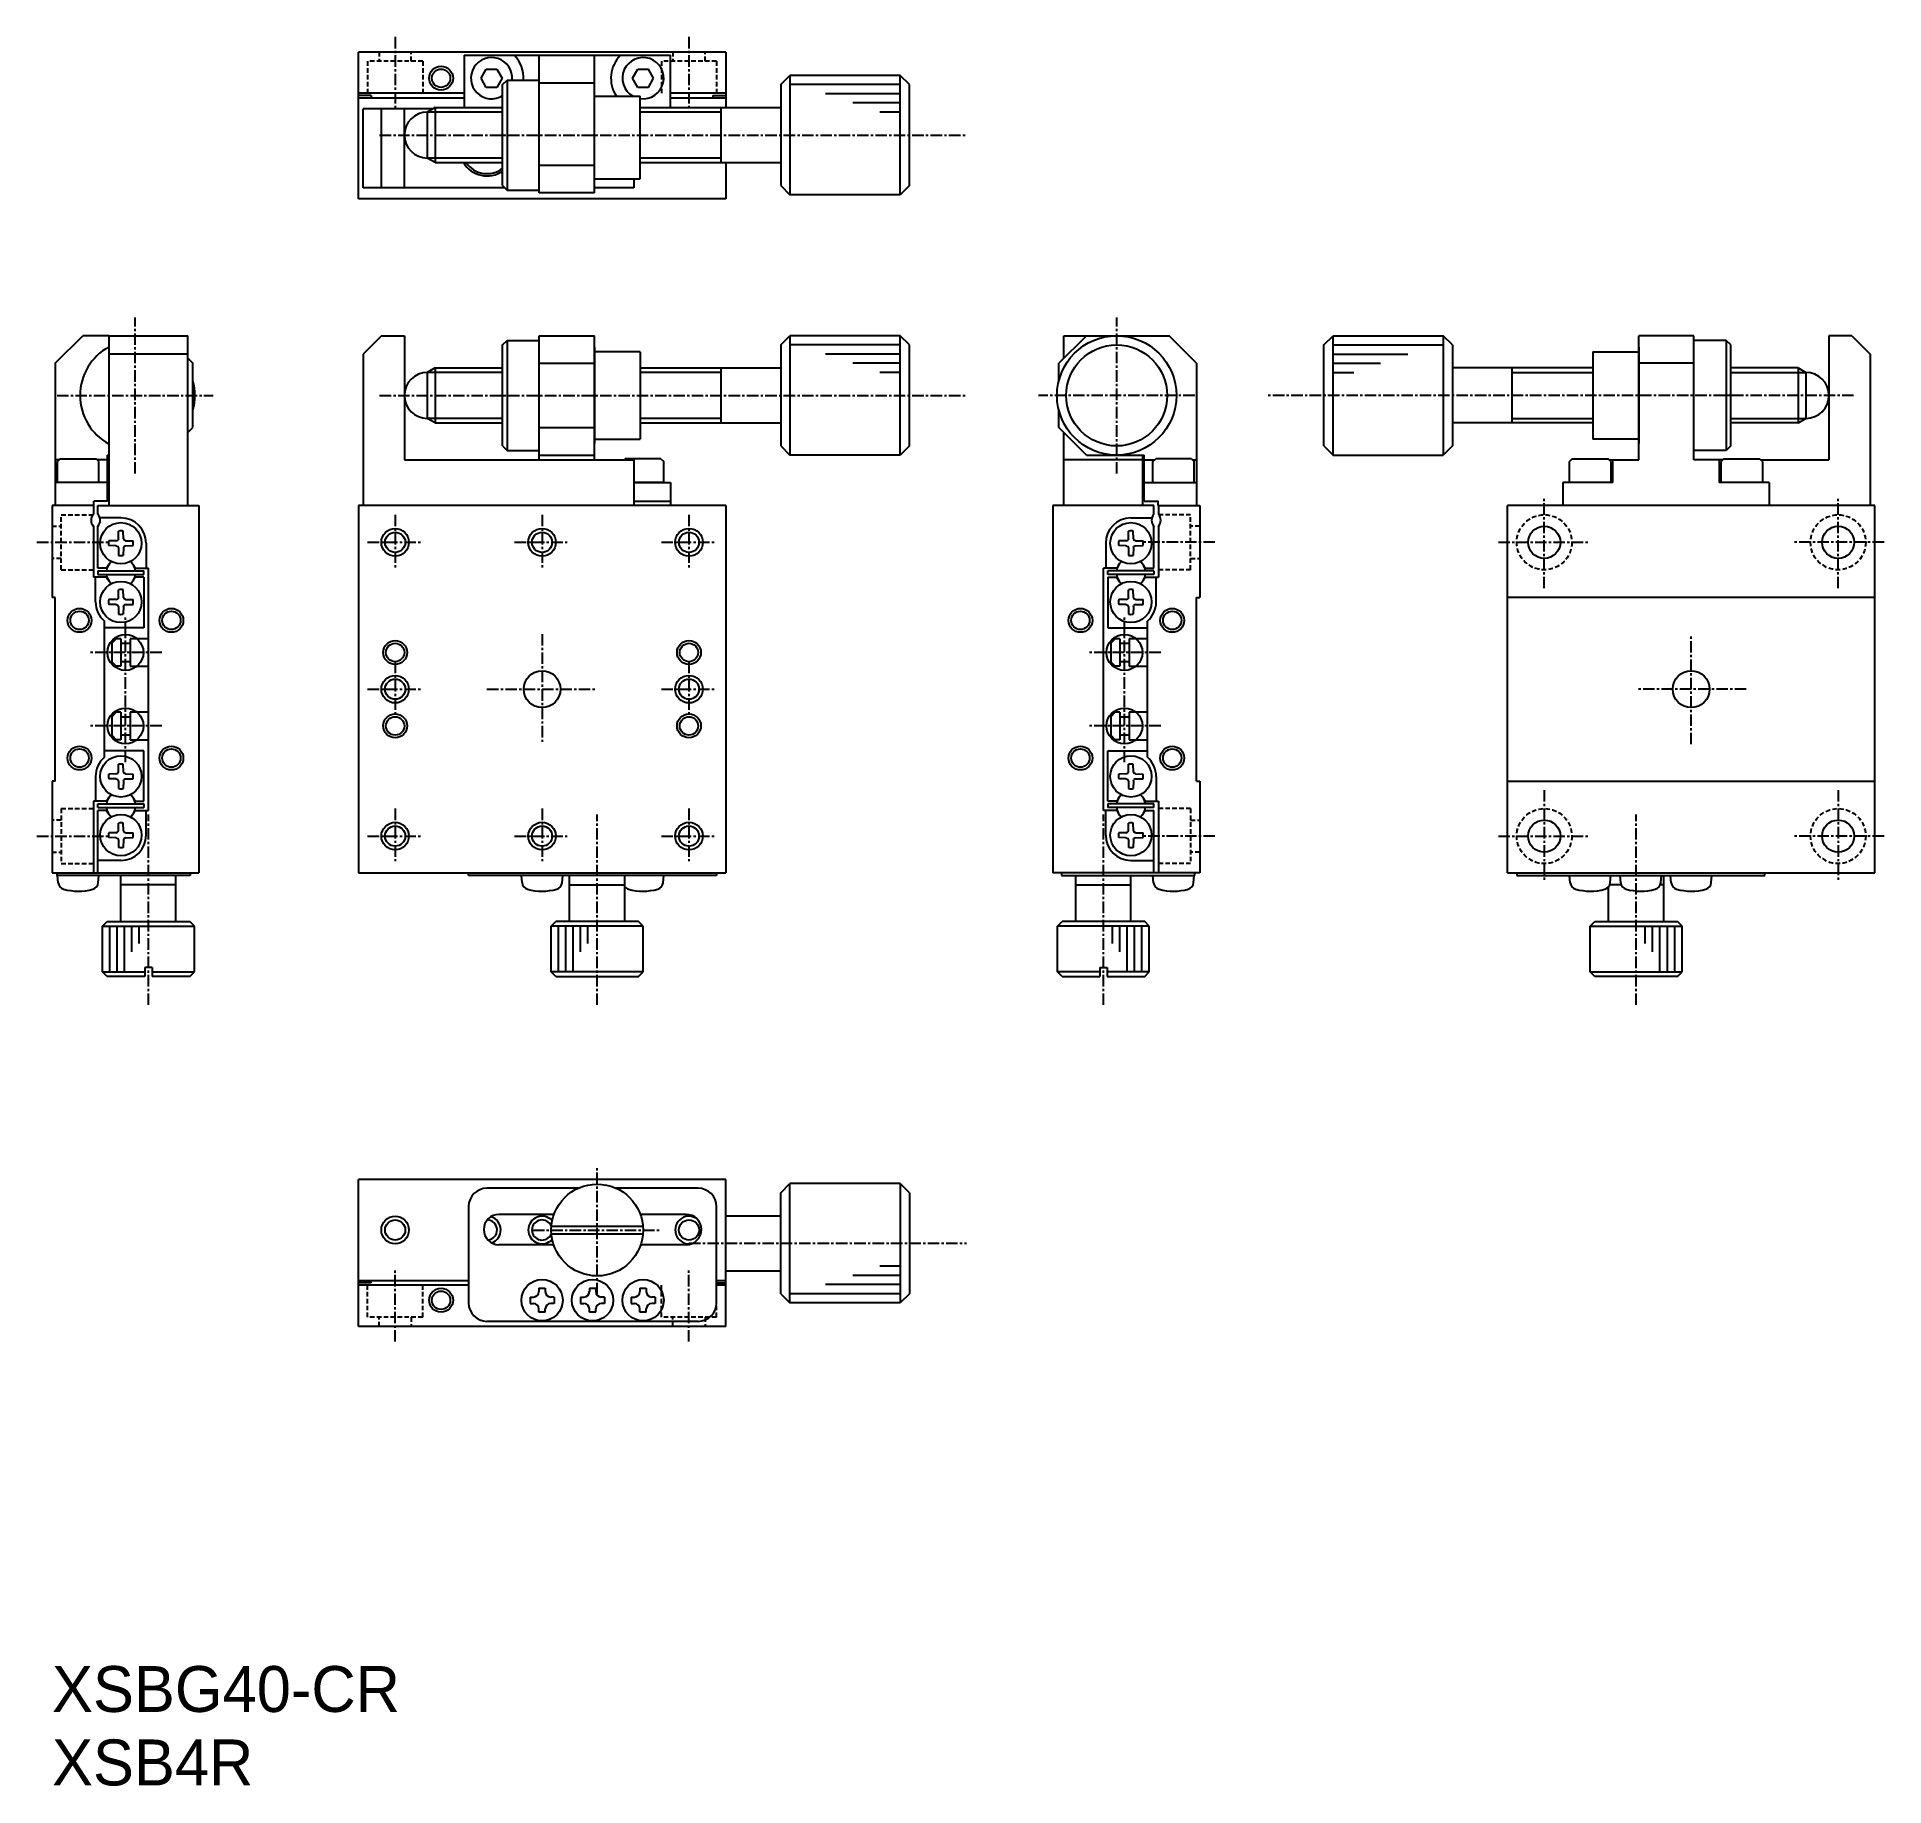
# Model space of a CAD drawing. Extents: x 50 to 251, y 16 to 207.
import ezdxf

# ---------------------------------------------------------------- set-up
doc = ezdxf.new("R2010")
doc.units = 0
doc.linetypes.add('CENTER', pattern=[2, 1.25, -0.25, 0.25, -0.25])
doc.linetypes.add('DASHED', pattern=[0.75, 0.5, -0.25])
doc.layers.get('0').update_dxf_attribs({"linetype": 'CONTINUOUS'})
doc.layers.add('CENTER', color=1, linetype='CENTER')

msp = doc.modelspace()

# ---------------------------------------------------------------- linework, layer by layer
at = {"color": 7, "linetype": 'CONTINUOUS'}
for p, q in [((124.99, 205.04), (84.99, 205.04)), ((84.99, 189.04), (84.99, 205.04)), ((96.49, 204.69), (96.49, 198.99)), ((96.49, 204.69), (118.99, 204.69)), ((98.34, 202.19), (98.91, 203.19)), ((98.91, 203.19), (100.07, 203.19)), ((100.07, 203.19), (100.64, 202.19)), ((104.69, 189.69), (104.69, 204.69)), ((110.69, 189.69), (110.69, 204.69)), ((114.84, 202.19), (115.41, 203.19)), ((115.41, 203.19), (116.57, 203.19)), ((117.14, 202.19), (116.57, 203.19)), ((118.99, 198.99), (118.99, 204.69)), ((124.99, 205.04), (124.99, 198.99)), ((98.91, 201.19), (98.34, 202.19)), ((100.07, 201.19), (98.91, 201.19)), ((100.64, 202.19), (100.07, 201.19)), ((100.69, 201.49), (101.19, 201.99)), ((100.69, 190.49), (100.69, 201.49)), ((101.19, 201.99), (104.69, 201.99)), ((104.69, 201.69), (110.69, 201.69)), ((115.41, 201.19), (114.84, 202.19)), ((116.57, 201.19), (115.41, 201.19)), ((116.57, 201.19), (117.14, 202.19)), ((130.99, 201.49), (131.99, 202.49)), ((130.99, 201.49), (130.99, 190.49)), ((143.99, 202.49), (131.99, 202.49)), ((144.99, 201.49), (143.99, 202.49)), ((144.99, 190.49), (144.99, 201.49)), ((96.49, 200.54), (84.99, 200.54)), ((86.39, 200.29), (84.99, 200.29)), ((84.99, 200.04), (96.49, 200.04)), ((86.39, 200.29), (86.39, 200.04)), ((110.69, 200.24), (115.69, 200.24)), ((115.69, 191.24), (115.69, 200.24)), ((124.99, 200.54), (118.99, 200.54)), ((118.99, 200.04), (124.99, 200.04)), ((123.59, 200.29), (123.59, 200.04)), ((123.59, 200.29), (124.99, 200.29)), ((93.1, 198.84), (85.49, 198.84)), ((85.49, 190.24), (85.49, 198.84)), ((87.49, 190.24), (87.49, 198.84)), ((89.99, 190.24), (89.99, 198.84)), ((93.36, 198.99), (92.49, 198.49)), ((92.49, 198.49), (92.49, 193.49)), ((93.36, 198.99), (93.36, 192.99)), ((93.36, 198.99), (100.69, 198.99)), ((115.69, 198.99), (130.99, 198.99)), ((124.49, 192.99), (124.49, 198.99)), ((93.36, 192.99), (92.49, 193.49)), ((93.36, 192.99), (100.69, 192.99)), ((110.69, 192.69), (104.69, 192.69)), ((110.69, 191.24), (115.69, 191.24)), ((114.99, 191.24), (114.99, 190.24)), ((115.69, 192.99), (130.99, 192.99)), ((124.99, 192.99), (124.99, 189.04)), ((100.94, 190.24), (85.49, 190.24)), ((100.69, 190.49), (101.19, 189.99)), ((101.19, 189.99), (104.69, 189.99)), ((110.69, 189.69), (104.69, 189.69)), ((114.99, 190.24), (110.69, 190.24)), ((130.99, 190.49), (131.99, 189.49)), ((143.99, 189.49), (131.99, 189.49)), ((144.99, 190.49), (143.99, 189.49)), ((124.99, 189.04), (84.99, 189.04)), ((51.97, 171.13), (54.97, 174.13)), ((57.82, 174.13), (54.97, 174.13)), ((57.82, 174.13), (57.82, 155.63)), ((57.82, 174.13), (66.42, 174.13)), ((66.42, 155.63), (66.42, 174.13)), ((87.49, 174.13), (85.49, 172.13)), ((87.49, 174.13), (89.99, 174.13)), ((89.99, 174.13), (89.99, 160.63)), ((100.69, 173.13), (101.19, 173.63)), ((100.69, 162.13), (100.69, 173.13)), ((101.19, 173.63), (104.69, 173.63)), ((104.69, 174.13), (110.69, 174.13)), ((104.69, 160.63), (104.69, 174.13)), ((104.69, 161.63), (104.69, 173.63)), ((110.69, 160.63), (110.69, 174.13)), ((130.99, 173.13), (131.99, 174.13)), ((130.99, 173.13), (130.99, 162.13)), ((143.99, 174.13), (131.99, 174.13)), ((144.99, 173.13), (143.99, 174.13)), ((144.99, 162.13), (144.99, 173.13)), ((164.27, 174.13), (161.27, 171.13)), ((161.82, 171.68), (161.82, 174.13)), ((161.82, 174.13), (165.29, 174.13)), ((164.27, 174.13), (173.27, 174.13)), ((176.27, 171.13), (173.27, 174.13)), ((190.14, 173.13), (191.14, 174.13)), ((190.14, 162.13), (190.14, 173.13)), ((191.14, 174.13), (203.14, 174.13)), ((204.14, 173.13), (203.14, 174.13)), ((204.14, 173.13), (204.14, 162.13)), ((230.44, 174.13), (224.44, 174.13)), ((224.44, 160.63), (224.44, 174.13)), ((230.44, 160.63), (230.44, 174.13)), ((233.94, 173.63), (230.44, 173.63)), ((230.44, 161.63), (230.44, 173.63)), ((234.44, 173.13), (233.94, 173.63)), ((234.44, 162.13), (234.44, 173.13)), ((245.14, 174.13), (245.14, 160.63)), ((247.64, 174.13), (245.14, 174.13)), ((247.64, 174.13), (249.64, 172.13)), ((51.97, 171.13), (51.97, 155.63)), ((66.42, 172.13), (57.82, 172.13)), ((66.42, 171.68), (66.97, 171.13)), ((66.97, 164.13), (66.97, 171.13)), ((85.49, 172.13), (85.49, 155.63)), ((104.69, 171.13), (110.69, 171.13)), ((110.69, 172.88), (110.69, 162.38)), ((115.69, 172.38), (110.69, 172.38)), ((115.69, 172.38), (115.69, 162.88)), ((161.27, 169.23), (161.27, 171.13)), ((176.27, 171.13), (176.27, 155.63)), ((219.44, 172.38), (219.44, 162.88)), ((219.44, 172.38), (224.44, 172.38)), ((224.44, 172.88), (224.44, 162.38)), ((230.44, 171.13), (224.44, 171.13)), ((249.64, 172.13), (249.64, 155.63)), ((93.36, 170.63), (92.49, 170.13)), ((92.49, 170.13), (92.49, 165.13)), ((93.36, 170.63), (93.36, 164.63)), ((93.36, 170.63), (100.69, 170.63)), ((115.69, 170.63), (130.99, 170.63)), ((124.49, 164.63), (124.49, 170.63)), ((219.44, 170.63), (204.14, 170.63)), ((210.64, 164.63), (210.64, 170.63)), ((241.78, 170.63), (234.44, 170.63)), ((241.78, 170.63), (242.64, 170.13)), ((241.78, 170.63), (241.78, 164.63)), ((242.64, 170.13), (242.64, 165.13)), ((93.36, 164.63), (92.49, 165.13)), ((161.27, 164.13), (161.27, 166.03)), ((241.78, 164.63), (242.64, 165.13)), ((66.42, 163.58), (66.97, 164.13)), ((93.36, 164.63), (100.69, 164.63)), ((104.69, 164.13), (110.69, 164.13)), ((115.69, 164.63), (130.99, 164.63)), ((164.27, 161.13), (161.27, 164.13)), ((161.82, 155.63), (161.82, 163.58)), ((219.44, 164.63), (204.14, 164.63)), ((241.78, 164.63), (234.44, 164.63)), ((57.67, 156.13), (57.67, 161.13)), ((57.82, 161.13), (57.67, 161.13)), ((100.69, 162.13), (101.19, 161.63)), ((101.19, 161.63), (104.69, 161.63)), ((104.69, 161.13), (110.69, 161.13)), ((110.69, 162.88), (115.69, 162.88)), ((130.99, 162.13), (131.99, 161.13)), ((143.99, 161.13), (131.99, 161.13)), ((144.99, 162.13), (143.99, 161.13)), ((164.27, 161.13), (170.57, 161.13)), ((170.42, 155.63), (170.42, 161.13)), ((170.57, 156.13), (170.57, 161.13)), ((190.14, 162.13), (191.14, 161.13)), ((191.14, 161.13), (203.14, 161.13)), ((204.14, 162.13), (203.14, 161.13)), ((224.44, 162.88), (219.44, 162.88)), ((233.94, 161.63), (230.44, 161.63)), ((234.44, 162.13), (233.94, 161.63)), ((52.42, 160.63), (51.97, 160.63)), ((52.52, 160.73), (52.22, 160.43)), ((52.22, 158.13), (52.22, 160.43)), ((52.52, 160.73), (56.42, 160.73)), ((56.72, 160.43), (56.42, 160.73)), ((57.67, 160.63), (56.52, 160.63)), ((56.72, 158.13), (56.72, 160.43)), ((89.99, 160.63), (114.99, 160.63)), ((113.94, 160.63), (114.04, 160.73)), ((117.94, 160.73), (114.04, 160.73)), ((114.99, 160.63), (114.99, 155.63)), ((117.94, 160.73), (118.24, 160.43)), ((118.24, 158.13), (118.24, 160.43)), ((170.42, 160.63), (161.82, 160.63)), ((170.57, 160.63), (171.72, 160.63)), ((171.52, 160.43), (171.82, 160.73)), ((171.52, 158.13), (171.52, 160.43)), ((175.72, 160.73), (171.82, 160.73)), ((175.72, 160.73), (176.02, 160.43)), ((175.82, 160.63), (176.27, 160.63)), ((176.02, 158.13), (176.02, 160.43)), ((217.19, 160.73), (216.89, 160.43)), ((216.89, 158.13), (216.89, 160.43)), ((217.19, 160.73), (221.09, 160.73)), ((221.39, 160.43), (221.09, 160.73)), ((221.19, 160.63), (224.44, 160.63)), ((221.39, 160.43), (221.39, 158.13)), ((221.59, 158.13), (221.59, 160.63)), ((233.59, 160.63), (230.44, 160.63)), ((233.19, 160.63), (233.19, 158.13)), ((233.69, 160.73), (233.39, 160.43)), ((233.39, 158.13), (233.39, 160.43)), ((233.69, 160.73), (237.59, 160.73)), ((237.89, 160.43), (237.59, 160.73)), ((237.69, 160.63), (245.14, 160.63)), ((237.89, 160.43), (237.89, 158.13)), ((57.67, 158.13), (51.97, 158.13)), ((56.72, 158.13), (52.22, 158.13)), ((114.99, 158.13), (118.99, 158.13)), ((118.24, 158.13), (114.99, 158.13)), ((118.99, 158.13), (118.99, 155.63)), ((170.57, 158.13), (176.27, 158.13)), ((171.52, 158.13), (176.02, 158.13)), ((216.14, 158.13), (216.14, 155.63)), ((221.59, 158.13), (216.14, 158.13)), ((238.64, 158.13), (233.19, 158.13)), ((238.64, 158.13), (238.64, 155.63)), ((51.62, 155.63), (51.62, 145.63)), ((56.17, 155.63), (51.62, 155.63)), ((56.12, 155.63), (56.12, 154.69)), ((57.67, 156.13), (56.17, 156.13)), ((56.17, 155.63), (56.17, 156.13)), ((56.62, 154.69), (56.62, 155.63)), ((56.62, 155.63), (67.62, 155.63)), ((67.62, 155.63), (67.62, 115.63)), ((84.99, 155.63), (84.99, 115.63)), ((124.99, 155.63), (84.99, 155.63)), ((114.99, 156.13), (118.99, 156.13)), ((124.99, 155.63), (124.99, 115.63)), ((160.62, 155.63), (160.62, 115.63)), ((171.62, 155.63), (160.62, 155.63)), ((170.57, 156.13), (172.07, 156.13)), ((171.62, 154.69), (171.62, 155.63)), ((172.07, 155.63), (172.07, 156.13)), ((172.07, 155.63), (176.62, 155.63)), ((172.12, 155.63), (172.12, 154.69)), ((176.62, 155.63), (176.62, 145.63)), ((210.14, 115.63), (210.14, 155.63)), ((250.14, 155.63), (210.14, 155.63)), ((250.14, 115.63), (250.14, 155.63)), ((56.12, 153.37), (56.12, 147.83)), ((56.62, 148.83), (56.62, 153.37)), ((59.12, 154.28), (56.84, 154.28)), ((169.12, 154.28), (171.4, 154.28)), ((171.62, 148.83), (171.62, 153.37)), ((172.12, 153.37), (172.12, 147.83)), ((58.62, 151.8), (57.8, 151.79)), ((58.62, 151.25), (57.8, 151.27)), ((58.62, 151.8), (58.79, 151.88)), ((58.62, 151.25), (58.79, 151.18)), ((58.85, 152.01), (58.79, 151.88)), ((58.85, 151.05), (58.79, 151.18)), ((58.85, 152.01), (58.86, 152.85)), ((58.85, 151.05), (58.86, 150.2)), ((59.4, 152.01), (59.38, 152.85)), ((59.4, 151.05), (59.38, 150.2)), ((59.4, 152.01), (59.46, 151.88)), ((59.4, 151.05), (59.46, 151.18)), ((59.62, 151.8), (59.46, 151.88)), ((59.62, 151.25), (59.46, 151.18)), ((59.62, 151.8), (60.45, 151.79)), ((59.62, 151.25), (60.45, 151.27)), ((61.87, 151.53), (61.87, 148.83)), ((166.37, 151.53), (166.37, 148.83)), ((168.62, 151.8), (167.79, 151.79)), ((168.62, 151.25), (167.79, 151.27)), ((168.62, 151.8), (168.78, 151.88)), ((168.62, 151.25), (168.78, 151.18)), ((168.84, 152.01), (168.78, 151.88)), ((168.84, 151.05), (168.78, 151.18)), ((168.84, 152.01), (168.86, 152.85)), ((168.84, 151.05), (168.86, 150.2)), ((169.39, 152.01), (169.38, 152.85)), ((169.39, 151.05), (169.38, 150.2)), ((169.39, 152.01), (169.45, 151.88)), ((169.39, 151.05), (169.45, 151.18)), ((169.62, 151.8), (169.45, 151.88)), ((169.62, 151.25), (169.45, 151.18)), ((169.62, 151.8), (170.44, 151.79)), ((169.62, 151.25), (170.44, 151.27)), ((57.74, 149.12), (57.57, 148.83)), ((60.5, 149.12), (60.67, 148.83)), ((167.74, 149.12), (167.57, 148.83)), ((170.49, 149.12), (170.67, 148.83)), ((57.57, 147.83), (56.12, 147.83)), ((56.37, 145.13), (56.37, 147.83)), ((57.57, 148.83), (56.62, 148.83)), ((56.62, 148.53), (56.62, 148.13)), ((56.62, 148.53), (61.62, 148.53)), ((56.62, 148.13), (61.62, 148.13)), ((57.74, 147.53), (57.57, 147.83)), ((60.5, 147.53), (60.67, 147.83)), ((60.67, 148.83), (62.12, 148.83)), ((61.62, 147.83), (60.67, 147.83)), ((61.62, 148.13), (61.62, 148.53)), ((61.62, 147.83), (61.62, 142.33)), ((62.12, 122.43), (62.12, 148.83)), ((166.12, 122.43), (166.12, 148.83)), ((167.57, 148.83), (166.12, 148.83)), ((166.62, 148.13), (166.62, 148.53)), ((171.62, 148.53), (166.62, 148.53)), ((171.62, 148.13), (166.62, 148.13)), ((166.62, 147.83), (166.62, 142.33)), ((166.62, 147.83), (167.57, 147.83)), ((167.74, 147.53), (167.57, 147.83)), ((170.49, 147.53), (170.67, 147.83)), ((170.67, 148.83), (171.62, 148.83)), ((170.67, 147.83), (172.12, 147.83)), ((171.62, 148.53), (171.62, 148.13)), ((171.87, 145.13), (171.87, 147.83)), ((51.97, 145.63), (51.62, 145.63)), ((51.97, 125.63), (51.97, 145.63)), ((58.62, 145.4), (57.8, 145.39)), ((58.62, 144.85), (57.8, 144.87)), ((58.62, 145.4), (58.79, 145.48)), ((58.62, 144.85), (58.79, 144.78)), ((58.85, 145.61), (58.79, 145.48)), ((58.85, 145.61), (58.86, 146.45)), ((59.4, 145.61), (59.38, 146.45)), ((59.4, 145.61), (59.46, 145.48)), ((59.62, 145.4), (59.46, 145.48)), ((59.62, 144.85), (59.46, 144.78)), ((59.62, 145.4), (60.45, 145.39)), ((59.62, 144.85), (60.45, 144.87)), ((168.62, 145.4), (167.79, 145.39)), ((168.62, 144.85), (167.79, 144.87)), ((168.62, 145.4), (168.78, 145.48)), ((168.62, 144.85), (168.78, 144.78)), ((168.84, 145.61), (168.78, 145.48)), ((168.84, 145.61), (168.86, 146.45)), ((169.39, 145.61), (169.38, 146.45)), ((169.39, 145.61), (169.45, 145.48)), ((169.62, 145.4), (169.45, 145.48)), ((169.62, 144.85), (169.45, 144.78)), ((169.62, 145.4), (170.44, 145.39)), ((169.62, 144.85), (170.44, 144.87)), ((176.27, 125.63), (176.27, 145.63)), ((176.27, 145.63), (176.62, 145.63)), ((250.14, 145.63), (210.14, 145.63)), ((57.32, 128.21), (57.32, 143.05)), ((58.85, 144.65), (58.79, 144.78)), ((58.85, 144.65), (58.86, 143.8)), ((59.4, 144.65), (59.38, 143.8)), ((59.4, 144.65), (59.46, 144.78)), ((168.84, 144.65), (168.78, 144.78)), ((168.84, 144.65), (168.86, 143.8)), ((169.39, 144.65), (169.38, 143.8)), ((169.39, 144.65), (169.45, 144.78)), ((170.92, 128.21), (170.92, 143.05)), ((61.62, 142.33), (57.32, 142.33)), ((58.12, 140.63), (58.62, 141.13)), ((59.12, 141.13), (58.62, 141.13)), ((59.12, 141.13), (59.12, 138.13)), ((60.12, 141.13), (60.12, 138.13)), ((62.12, 141.13), (60.12, 141.13)), ((166.62, 142.33), (170.92, 142.33)), ((166.92, 140.63), (167.42, 141.13)), ((167.92, 141.13), (167.42, 141.13)), ((167.92, 141.13), (167.92, 138.13)), ((168.92, 141.13), (168.92, 138.13)), ((170.92, 141.13), (168.92, 141.13)), ((58.12, 140.63), (58.12, 138.63)), ((59.12, 140.63), (60.12, 140.63)), ((166.92, 140.63), (166.92, 138.63)), ((167.92, 140.63), (168.92, 140.63)), ((58.12, 138.63), (58.62, 138.13)), ((59.12, 138.13), (58.62, 138.13)), ((60.12, 138.63), (59.12, 138.63)), ((60.12, 138.13), (62.12, 138.13)), ((166.92, 138.63), (167.42, 138.13)), ((167.92, 138.13), (167.42, 138.13)), ((168.92, 138.63), (167.92, 138.63)), ((168.92, 138.13), (170.92, 138.13)), ((58.12, 132.63), (58.62, 133.13)), ((59.12, 133.13), (58.62, 133.13)), ((59.12, 133.13), (59.12, 130.13)), ((60.12, 133.13), (60.12, 130.13)), ((62.12, 133.13), (60.12, 133.13)), ((166.92, 132.63), (167.42, 133.13)), ((167.92, 133.13), (167.42, 133.13)), ((167.92, 133.13), (167.92, 130.13)), ((168.92, 133.13), (168.92, 130.13)), ((170.92, 133.13), (168.92, 133.13)), ((58.12, 132.63), (58.12, 130.63)), ((59.12, 132.63), (60.12, 132.63)), ((166.92, 132.63), (166.92, 130.63)), ((167.92, 132.63), (168.92, 132.63)), ((61.62, 128.93), (57.32, 128.93)), ((58.12, 130.63), (58.62, 130.13)), ((59.12, 130.13), (58.62, 130.13)), ((60.12, 130.63), (59.12, 130.63)), ((60.12, 130.13), (62.12, 130.13)), ((61.62, 123.43), (61.62, 128.93)), ((166.62, 123.43), (166.62, 128.93)), ((166.62, 128.93), (170.92, 128.93)), ((166.92, 130.63), (167.42, 130.13)), ((167.92, 130.13), (167.42, 130.13)), ((168.92, 130.63), (167.92, 130.63)), ((168.92, 130.13), (170.92, 130.13)), ((58.85, 126.61), (58.86, 127.45)), ((59.4, 126.61), (59.38, 127.45)), ((168.84, 126.61), (168.86, 127.45)), ((169.39, 126.61), (169.38, 127.45)), ((51.97, 125.63), (51.62, 125.63)), ((51.62, 125.63), (51.62, 115.63)), ((56.37, 126.13), (56.37, 123.43)), ((58.62, 126.4), (57.8, 126.39)), ((58.62, 125.85), (57.8, 125.87)), ((58.62, 126.4), (58.79, 126.48)), ((58.62, 125.85), (58.79, 125.78)), ((58.85, 126.61), (58.79, 126.48)), ((58.85, 125.65), (58.79, 125.78)), ((58.85, 125.65), (58.86, 124.8)), ((59.4, 125.65), (59.38, 124.8)), ((59.4, 126.61), (59.46, 126.48)), ((59.4, 125.65), (59.46, 125.78)), ((59.62, 126.4), (59.46, 126.48)), ((59.62, 125.85), (59.46, 125.78)), ((59.62, 126.4), (60.45, 126.39)), ((59.62, 125.85), (60.45, 125.87)), ((168.62, 126.4), (167.79, 126.39)), ((168.62, 125.85), (167.79, 125.87)), ((168.62, 126.4), (168.78, 126.48)), ((168.62, 125.85), (168.78, 125.78)), ((168.84, 126.61), (168.78, 126.48)), ((168.84, 125.65), (168.78, 125.78)), ((168.84, 125.65), (168.86, 124.8)), ((169.39, 125.65), (169.38, 124.8)), ((169.39, 126.61), (169.45, 126.48)), ((169.39, 125.65), (169.45, 125.78)), ((169.62, 126.4), (169.45, 126.48)), ((169.62, 125.85), (169.45, 125.78)), ((169.62, 126.4), (170.44, 126.39)), ((169.62, 125.85), (170.44, 125.87)), ((171.87, 126.13), (171.87, 123.43)), ((176.27, 125.63), (176.62, 125.63)), ((176.62, 125.63), (176.62, 115.63)), ((210.14, 125.63), (250.14, 125.63)), ((56.12, 123.43), (56.12, 115.63)), ((57.57, 123.43), (56.12, 123.43)), ((56.62, 122.73), (56.62, 123.13)), ((56.62, 123.13), (61.62, 123.13)), ((56.62, 122.73), (61.62, 122.73)), ((57.74, 123.72), (57.57, 123.43)), ((60.5, 123.72), (60.67, 123.43)), ((60.67, 123.43), (61.62, 123.43)), ((61.62, 123.13), (61.62, 122.73)), ((167.57, 123.43), (166.62, 123.43)), ((166.62, 123.13), (166.62, 122.73)), ((171.62, 123.13), (166.62, 123.13)), ((171.62, 122.73), (166.62, 122.73)), ((167.74, 123.72), (167.57, 123.43)), ((170.49, 123.72), (170.67, 123.43)), ((170.67, 123.43), (172.12, 123.43)), ((171.62, 122.73), (171.62, 123.13)), ((172.12, 123.43), (172.12, 115.63)), ((56.62, 115.63), (56.62, 122.43)), ((57.57, 122.43), (56.62, 122.43)), ((57.74, 122.13), (57.57, 122.43)), ((58.85, 120.21), (58.86, 121.05)), ((59.4, 120.21), (59.38, 121.05)), ((60.67, 122.43), (60.5, 122.13)), ((60.67, 122.43), (62.12, 122.43)), ((61.87, 119.73), (61.87, 122.43)), ((167.57, 122.43), (166.12, 122.43)), ((166.37, 119.73), (166.37, 122.43)), ((167.57, 122.43), (167.74, 122.13)), ((168.84, 120.21), (168.86, 121.05)), ((169.39, 120.21), (169.38, 121.05)), ((170.49, 122.13), (170.67, 122.43)), ((170.67, 122.43), (171.62, 122.43)), ((171.62, 115.63), (171.62, 122.43)), ((58.62, 120), (57.8, 119.99)), ((58.62, 119.45), (57.8, 119.47)), ((58.62, 120), (58.79, 120.08)), ((58.62, 119.45), (58.79, 119.38)), ((58.85, 120.21), (58.79, 120.08)), ((58.85, 119.25), (58.79, 119.38)), ((58.85, 119.25), (58.86, 118.4)), ((59.4, 119.25), (59.38, 118.4)), ((59.4, 120.21), (59.46, 120.08)), ((59.4, 119.25), (59.46, 119.38)), ((59.62, 120), (59.46, 120.08)), ((59.62, 119.45), (59.46, 119.38)), ((59.62, 120), (60.45, 119.99)), ((59.62, 119.45), (60.45, 119.47)), ((168.62, 120), (167.79, 119.99)), ((168.62, 119.45), (167.79, 119.47)), ((168.62, 120), (168.78, 120.08)), ((168.62, 119.45), (168.78, 119.38)), ((168.84, 120.21), (168.78, 120.08)), ((168.84, 119.25), (168.78, 119.38)), ((168.84, 119.25), (168.86, 118.4)), ((169.39, 119.25), (169.38, 118.4)), ((169.39, 120.21), (169.45, 120.08)), ((169.39, 119.25), (169.45, 119.38)), ((169.62, 120), (169.45, 120.08)), ((169.62, 119.45), (169.45, 119.38)), ((169.62, 120), (170.44, 119.99)), ((169.62, 119.45), (170.44, 119.47)), ((59.12, 116.98), (56.62, 116.98)), ((169.12, 116.98), (171.62, 116.98)), ((51.62, 115.63), (67.62, 115.63)), ((52.17, 115.33), (52.17, 115.63)), ((66.67, 115.33), (52.17, 115.33)), ((52.29, 114.55), (52.22, 115.33)), ((56.66, 114.55), (56.72, 115.33)), ((59.12, 110.33), (59.12, 115.33)), ((65.12, 110.33), (65.12, 115.33)), ((66.67, 115.63), (66.67, 115.33)), ((84.99, 115.63), (124.99, 115.63)), ((96.99, 115.33), (96.99, 115.63)), ((123.99, 115.33), (96.99, 115.33)), ((102.81, 114.56), (102.74, 115.33)), ((107.17, 114.55), (107.24, 115.33)), ((107.99, 110.33), (107.99, 115.33)), ((113.99, 110.33), (113.99, 115.33)), ((118.17, 114.55), (118.24, 115.33)), ((123.99, 115.63), (123.99, 115.33)), ((176.62, 115.63), (160.62, 115.63)), ((161.57, 115.63), (161.57, 115.33)), ((161.57, 115.33), (176.07, 115.33)), ((163.12, 110.33), (163.12, 115.33)), ((169.12, 110.33), (169.12, 115.33)), ((171.58, 114.55), (171.52, 115.33)), ((175.95, 114.55), (176.02, 115.33)), ((176.07, 115.33), (176.07, 115.63)), ((210.14, 115.63), (250.14, 115.63)), ((211.14, 115.63), (211.14, 115.33)), ((211.14, 115.33), (238.14, 115.33)), ((216.96, 114.55), (216.89, 115.33)), ((221.32, 114.56), (221.39, 115.33)), ((222.46, 114.55), (222.39, 115.33)), ((226.82, 114.56), (226.89, 115.33)), ((227.14, 110.33), (227.14, 115.33)), ((227.96, 114.55), (227.89, 115.33)), ((232.32, 114.56), (232.39, 115.33)), ((238.14, 115.33), (238.14, 115.63)), ((65.12, 114.33), (59.12, 114.33)), ((107.99, 114.33), (113.99, 114.33)), ((163.12, 114.33), (169.12, 114.33)), ((221.14, 110.33), (221.14, 114.11)), ((222.51, 114.33), (221.27, 114.33)), ((227.14, 114.33), (226.77, 114.33)), ((57.12, 109.83), (57.62, 110.33)), ((57.12, 104.83), (57.12, 109.83)), ((57.62, 110.33), (66.62, 110.33)), ((67.12, 109.83), (66.62, 110.33)), ((67.12, 104.83), (67.12, 109.83)), ((105.99, 109.83), (106.49, 110.33)), ((105.99, 104.83), (105.99, 109.83)), ((115.49, 110.33), (106.49, 110.33)), ((115.99, 109.83), (115.49, 110.33)), ((115.99, 104.83), (115.99, 109.83)), ((161.12, 109.83), (161.62, 110.33)), ((161.12, 104.83), (161.12, 109.83)), ((170.62, 110.33), (161.62, 110.33)), ((171.12, 109.83), (170.62, 110.33)), ((171.12, 104.83), (171.12, 109.83)), ((219.14, 109.83), (219.64, 110.33)), ((219.14, 104.83), (219.14, 109.83)), ((219.64, 110.33), (228.64, 110.33)), ((229.14, 109.83), (228.64, 110.33)), ((229.14, 104.83), (229.14, 109.83)), ((57.62, 104.33), (57.12, 104.83)), ((61.72, 105.33), (61.72, 104.33)), ((62.52, 105.33), (61.72, 105.33)), ((62.52, 105.33), (62.52, 104.33)), ((66.62, 104.33), (67.12, 104.83)), ((106.49, 104.33), (105.99, 104.83)), ((115.49, 104.33), (115.99, 104.83)), ((161.62, 104.33), (161.12, 104.83)), ((165.72, 105.33), (165.72, 104.33)), ((165.72, 105.33), (166.52, 105.33)), ((166.52, 105.33), (166.52, 104.33)), ((170.62, 104.33), (171.12, 104.83)), ((219.64, 104.33), (219.14, 104.83)), ((228.64, 104.33), (229.14, 104.83)), ((61.72, 104.33), (57.62, 104.33)), ((66.62, 104.33), (62.52, 104.33)), ((106.49, 104.33), (115.49, 104.33)), ((161.62, 104.33), (165.72, 104.33)), ((166.52, 104.33), (170.62, 104.33)), ((228.64, 104.33), (219.64, 104.33)), ((124.99, 82.22), (84.99, 82.22)), ((84.99, 66.22), (84.99, 82.22)), ((108.92, 81.27), (98.99, 81.27)), ((121.99, 81.27), (113.06, 81.27)), ((124.99, 66.22), (124.99, 82.22)), ((130.99, 80.77), (131.99, 81.77)), ((130.99, 69.77), (130.99, 80.77)), ((143.99, 81.77), (131.99, 81.77)), ((144.99, 80.77), (143.99, 81.77)), ((144.99, 80.77), (144.99, 69.77)), ((96.99, 79.27), (96.99, 68.77)), ((123.99, 68.77), (123.99, 79.27)), ((106.29, 78.42), (100.29, 78.42)), ((106.01, 77.12), (115.97, 77.12)), ((120.69, 78.42), (115.69, 78.42)), ((124.99, 78.27), (130.99, 78.27)), ((106.25, 75.12), (100.29, 75.12)), ((106.01, 76.32), (115.97, 76.32)), ((120.69, 75.12), (115.73, 75.12)), ((84.99, 71.22), (96.99, 71.22)), ((86.39, 70.97), (84.99, 70.97)), ((96.99, 70.72), (84.99, 70.72)), ((86.39, 70.97), (86.39, 71.22)), ((123.99, 71.22), (124.99, 71.22)), ((123.99, 70.97), (124.99, 70.97)), ((124.99, 70.72), (123.99, 70.72)), ((124.99, 72.27), (130.99, 72.27)), ((103.69, 69.42), (104.05, 69.42)), ((103.69, 69.42), (103.69, 68.71)), ((103.69, 68.71), (104.05, 68.71)), ((104.64, 70.37), (104.64, 70.01)), ((104.64, 70.37), (105.34, 70.37)), ((105.34, 70.37), (105.34, 70.01)), ((106.29, 69.42), (105.93, 69.42)), ((106.29, 68.71), (105.93, 68.71)), ((106.29, 69.42), (106.29, 68.71)), ((109.19, 69.42), (109.55, 69.42)), ((109.19, 69.42), (109.19, 68.71)), ((109.19, 68.71), (109.55, 68.71)), ((110.14, 70.37), (110.14, 70.01)), ((110.14, 70.37), (110.84, 70.37)), ((110.84, 70.37), (110.84, 70.01)), ((111.79, 69.42), (111.43, 69.42)), ((111.79, 68.71), (111.43, 68.71)), ((111.79, 69.42), (111.79, 68.71)), ((114.69, 69.42), (115.05, 69.42)), ((114.69, 69.42), (114.69, 68.71)), ((114.69, 68.71), (115.05, 68.71)), ((115.64, 70.37), (115.64, 70.01)), ((115.64, 70.37), (116.34, 70.37)), ((116.34, 70.37), (116.34, 70.01)), ((117.29, 69.42), (116.93, 69.42)), ((117.29, 68.71), (116.93, 68.71)), ((117.29, 69.42), (117.29, 68.71)), ((130.99, 69.77), (131.99, 68.77)), ((143.99, 68.77), (131.99, 68.77)), ((144.99, 69.77), (143.99, 68.77)), ((121.99, 66.77), (98.99, 66.77)), ((104.64, 67.77), (104.64, 68.12)), ((105.34, 67.77), (104.64, 67.77)), ((105.34, 67.77), (105.34, 68.12)), ((110.14, 67.77), (110.14, 68.12)), ((110.84, 67.77), (110.14, 67.77)), ((110.84, 67.77), (110.84, 68.12)), ((115.64, 67.77), (115.64, 68.12)), ((116.34, 67.77), (115.64, 67.77)), ((116.34, 67.77), (116.34, 68.12)), ((124.99, 66.22), (84.99, 66.22))]:
    msp.add_line(p, q, dxfattribs=at)
at = {"color": 3, "linetype": 'DASHED'}
for p, q in [((91.99, 204.04), (85.99, 204.04)), ((85.99, 204.04), (85.99, 200.54)), ((87.24, 205.04), (87.24, 204.04)), ((90.74, 204.04), (90.74, 205.04)), ((91.99, 204.04), (91.99, 200.54)), ((123.99, 204.04), (117.99, 204.04)), ((117.99, 204.04), (117.99, 200.54)), ((119.24, 205.04), (119.24, 204.04)), ((122.74, 204.04), (122.74, 205.04)), ((123.99, 204.04), (123.99, 200.54)), ((51.62, 153.38), (52.62, 153.38)), ((52.62, 148.63), (52.62, 154.63)), ((52.62, 154.63), (56.07, 154.63)), ((175.62, 154.63), (172.17, 154.63)), ((175.62, 148.63), (175.62, 154.63)), ((176.62, 153.38), (175.62, 153.38)), ((52.62, 149.88), (51.62, 149.88)), ((175.62, 149.88), (176.62, 149.88)), ((52.62, 148.63), (56.12, 148.63)), ((175.62, 148.63), (172.12, 148.63)), ((52.62, 121.38), (51.62, 121.38)), ((52.62, 122.63), (52.62, 116.63)), ((52.62, 122.63), (56.12, 122.63)), ((175.62, 122.63), (172.12, 122.63)), ((175.62, 122.63), (175.62, 116.63)), ((175.62, 121.38), (176.62, 121.38)), ((51.62, 117.88), (52.62, 117.88)), ((176.62, 117.88), (175.62, 117.88)), ((52.62, 116.63), (56.12, 116.63)), ((175.62, 116.63), (172.12, 116.63)), ((85.99, 67.22), (85.99, 70.72)), ((91.99, 67.22), (91.99, 70.72)), ((117.99, 67.22), (117.99, 70.72)), ((123.99, 67.22), (123.99, 70.72)), ((91.99, 67.22), (85.99, 67.22)), ((87.24, 66.22), (87.24, 67.22)), ((90.74, 67.22), (90.74, 66.22)), ((123.99, 67.22), (117.99, 67.22)), ((119.24, 66.22), (119.24, 67.22)), ((122.74, 67.22), (122.74, 66.22))]:
    msp.add_line(p, q, dxfattribs=at)
at = {"color": 3, "linetype": 'CONTINUOUS'}
for p, q in [((101.19, 201.99), (101.19, 189.99)), ((131.99, 202.49), (131.99, 189.49)), ((143.99, 201.49), (131.99, 201.49)), ((143.99, 189.49), (143.99, 202.49)), ((143.99, 200.49), (135.87, 200.49)), ((143.99, 199.49), (138.82, 199.49)), ((100.69, 198.49), (92.49, 198.49)), ((124.49, 198.49), (115.69, 198.49)), ((143.99, 198.49), (141.76, 198.49)), ((100.69, 193.49), (92.49, 193.49)), ((124.49, 193.49), (115.69, 193.49)), ((101.19, 173.63), (101.19, 161.63)), ((131.99, 174.13), (131.99, 161.13)), ((143.99, 173.13), (131.99, 173.13)), ((143.99, 161.13), (143.99, 174.13)), ((191.14, 161.13), (191.14, 174.13)), ((191.14, 173.13), (203.14, 173.13)), ((203.14, 174.13), (203.14, 161.13)), ((233.94, 173.63), (233.94, 161.63)), ((143.99, 172.13), (135.87, 172.13)), ((143.99, 171.13), (138.82, 171.13)), ((191.14, 172.13), (199.26, 172.13)), ((191.14, 171.13), (196.31, 171.13)), ((100.69, 170.13), (92.49, 170.13)), ((124.49, 170.13), (115.69, 170.13)), ((143.99, 170.13), (141.76, 170.13)), ((191.14, 170.13), (193.38, 170.13)), ((210.64, 170.13), (219.44, 170.13)), ((234.44, 170.13), (242.64, 170.13)), ((100.69, 165.13), (92.49, 165.13)), ((124.49, 165.13), (115.69, 165.13)), ((210.64, 165.13), (219.44, 165.13)), ((234.44, 165.13), (242.64, 165.13)), ((57.12, 109.83), (67.12, 109.83)), ((57.92, 104.83), (57.92, 109.83)), ((58.72, 104.83), (58.72, 109.83)), ((59.52, 104.83), (59.52, 109.83)), ((60.32, 107.01), (60.32, 109.83)), ((61.12, 107.92), (61.12, 109.83)), ((115.99, 109.83), (105.99, 109.83)), ((106.79, 104.83), (106.79, 109.83)), ((107.59, 104.83), (107.59, 109.83)), ((108.39, 104.83), (108.39, 109.83)), ((109.19, 107.01), (109.19, 109.83)), ((109.99, 107.92), (109.99, 109.83)), ((171.12, 109.83), (161.12, 109.83)), ((167.12, 107.92), (167.12, 109.83)), ((167.92, 107.01), (167.92, 109.83)), ((168.72, 104.83), (168.72, 109.83)), ((169.52, 104.83), (169.52, 109.83)), ((170.32, 104.83), (170.32, 109.83)), ((219.14, 109.83), (229.14, 109.83)), ((225.14, 107.92), (225.14, 109.83)), ((225.94, 107.01), (225.94, 109.83)), ((226.74, 104.83), (226.74, 109.83)), ((227.54, 104.83), (227.54, 109.83)), ((228.34, 104.83), (228.34, 109.83)), ((57.12, 104.83), (61.72, 104.83)), ((62.52, 104.83), (67.12, 104.83)), ((115.99, 104.83), (105.99, 104.83)), ((165.72, 104.83), (161.12, 104.83)), ((171.12, 104.83), (166.52, 104.83)), ((219.14, 104.83), (229.14, 104.83)), ((131.99, 68.77), (131.99, 81.77)), ((143.99, 81.77), (143.99, 68.77)), ((143.99, 72.77), (141.76, 72.77)), ((143.99, 70.77), (135.87, 70.77)), ((143.99, 71.77), (138.82, 71.77)), ((143.99, 69.77), (131.99, 69.77))]:
    msp.add_line(p, q, dxfattribs=at)
for centre, radius in [((93.99, 202.19), 1.3), ((93.99, 202.19), 1), ((167.57, 167.63), 5.5), ((88.99, 151.63), 1.5), ((104.99, 151.63), 1.5), ((120.99, 151.63), 1.5), ((54.62, 143.13), 1.3), ((54.62, 143.13), 1), ((64.62, 143.13), 1.3), ((64.62, 143.13), 1), ((163.62, 143.13), 1.3), ((163.62, 143.13), 1), ((173.62, 143.13), 1.3), ((173.62, 143.13), 1), ((59.62, 139.63), 1.95), ((88.99, 139.63), 1.3), ((120.99, 139.63), 1.3), ((168.42, 139.63), 1.95), ((88.99, 139.63), 1), ((120.99, 139.63), 1), ((88.99, 135.63), 1.5), ((120.99, 135.63), 1.5), ((59.62, 131.63), 1.95), ((88.99, 131.63), 1.3), ((120.99, 131.63), 1.3), ((168.42, 131.63), 1.95), ((88.99, 131.63), 1), ((120.99, 131.63), 1), ((54.62, 128.13), 1.3), ((54.62, 128.13), 1), ((64.62, 128.13), 1.3), ((64.62, 128.13), 1), ((163.62, 128.13), 1.3), ((163.62, 128.13), 1), ((173.62, 128.13), 1.3), ((173.62, 128.13), 1), ((88.99, 119.63), 1.5), ((104.99, 119.63), 1.5), ((120.99, 119.63), 1.5), ((88.99, 76.72), 1.5), ((93.99, 69.07), 1.3), ((93.99, 69.07), 1)]:
    msp.add_circle(centre, radius, dxfattribs=at)
at = {"color": 7, "linetype": 'CONTINUOUS'}
for centre, radius in [((167.57, 167.63), 6.5), ((59.12, 151.53), 2.25), ((169.12, 151.53), 2.25), ((214.14, 151.63), 1.75), ((246.14, 151.63), 1.75), ((88.99, 151.63), 1.1), ((104.99, 151.63), 1.1), ((120.99, 151.63), 1.1), ((59.12, 145.13), 2.25), ((169.12, 145.13), 2.25), ((104.99, 135.63), 2), ((230.14, 135.63), 2), ((88.99, 135.63), 1.1), ((120.99, 135.63), 1.1), ((59.12, 126.13), 2.25), ((169.12, 126.13), 2.25), ((59.12, 119.73), 2.25), ((88.99, 119.63), 1.1), ((104.99, 119.63), 1.1), ((120.99, 119.63), 1.1), ((169.12, 119.73), 2.25), ((214.14, 119.63), 1.75), ((246.14, 119.63), 1.75), ((110.99, 76.72), 5), ((88.99, 76.72), 1.1), ((120.99, 76.72), 1.1), ((104.99, 69.07), 2.25), ((110.49, 69.07), 2.25), ((115.99, 69.07), 2.25)]:
    msp.add_circle(centre, radius, dxfattribs=at)
at = {"color": 3, "linetype": 'DASHED'}
for centre in [(214.14, 151.63), (246.14, 151.63), (214.14, 119.63), (246.14, 119.63)]:
    msp.add_circle(centre, 3, dxfattribs=at)
at = {"color": 7, "linetype": 'CONTINUOUS'}
for centre, radius, start, end in [((99.49, 202.19), 2.25, 354.9003, 302.231), ((99.49, 202.19), 3.5, 356.7242, 45.5847), ((115.99, 202.19), 3.5, 134.4153, 213.8584), ((115.99, 202.19), 2.25, 262.3377, 240.0736), ((92.49, 195.99), 2.5, 90, 270), ((98.99, 194.54), 3, 211.1089, 304.5181), ((98.99, 194.54), 2.75, 214.3076, 308.1835), ((60.67, 167.63), 6, 118.3593, 241.6407), ((60.67, 167.63), 6.5, 345.75, 14.25), ((92.49, 167.63), 2.5, 90, 270), ((242.64, 167.63), 2.5, 270, 90), ((56.87, 154.03), 1, 138.5904, 221.4096), ((55.87, 154.03), 1, 318.5904, 41.4096), ((59.12, 151.53), 2.75, 0, 90), ((169.12, 151.53), 2.75, 90, 180), ((172.37, 154.03), 1, 138.5904, 221.4096), ((171.37, 154.03), 1, 318.5904, 41.4096), ((59.12, 151.53), 1.35, 168.8959, 191.1041), ((59.12, 151.53), 1.35, 78.8959, 101.1041), ((59.12, 151.53), 1.35, 348.8959, 11.1041), ((169.12, 151.53), 1.35, 168.8959, 191.1041), ((169.12, 151.53), 1.35, 78.8959, 101.1041), ((169.12, 151.53), 1.35, 348.8959, 11.1041), ((59.12, 148.33), 1.59, 130.7431, 172.7624), ((59.24, 148.21), 1.75, 131.1419, 148.6217), ((59.12, 151.53), 1.35, 258.8959, 281.1041), ((59.01, 148.21), 1.75, 31.3783, 48.8581), ((59.12, 148.33), 1.59, 7.2376, 49.2569), ((169.12, 148.33), 1.59, 130.7431, 172.7624), ((169.23, 148.21), 1.75, 131.1419, 148.6217), ((169.12, 151.53), 1.35, 258.8959, 281.1041), ((169, 148.21), 1.75, 31.3783, 48.8581), ((169.12, 148.33), 1.59, 7.2376, 49.2569), ((59.12, 148.33), 1.59, 187.2376, 229.2569), ((59.24, 148.44), 1.75, 211.3783, 228.8581), ((59.12, 148.33), 1.59, 310.7431, 352.7624), ((59.01, 148.44), 1.75, 311.1419, 328.6217), ((169.12, 148.33), 1.59, 187.2376, 229.2569), ((169.23, 148.44), 1.75, 211.3783, 228.8581), ((169.12, 148.33), 1.59, 310.7431, 352.7624), ((169, 148.44), 1.75, 311.1419, 328.6217), ((59.12, 145.13), 2.75, 180, 229.1148), ((59.12, 145.13), 1.35, 168.8959, 191.1041), ((59.12, 145.13), 1.35, 78.8959, 101.1041), ((59.12, 145.13), 1.35, 348.8959, 11.1041), ((169.12, 145.13), 1.35, 168.8959, 191.1041), ((169.12, 145.13), 1.35, 78.8959, 101.1041), ((169.12, 145.13), 1.35, 348.8959, 11.1041), ((169.12, 145.13), 2.75, 310.8852, 0), ((59.12, 145.13), 1.35, 258.8959, 281.1041), ((169.12, 145.13), 1.35, 258.8959, 281.1041), ((59.12, 126.13), 2.75, 130.8852, 180), ((59.12, 126.13), 1.35, 78.8959, 101.1041), ((169.12, 126.13), 1.35, 78.8959, 101.1041), ((169.12, 126.13), 2.75, 0, 49.1148), ((59.12, 126.13), 1.35, 168.8959, 191.1041), ((59.12, 126.13), 1.35, 258.8959, 281.1041), ((59.12, 126.13), 1.35, 348.8959, 11.1041), ((169.12, 126.13), 1.35, 168.8959, 191.1041), ((169.12, 126.13), 1.35, 258.8959, 281.1041), ((169.12, 126.13), 1.35, 348.8959, 11.1041), ((59.12, 122.93), 1.59, 130.7431, 172.7624), ((59.12, 122.93), 1.59, 187.2376, 229.2569), ((59.24, 122.81), 1.75, 131.1419, 148.6217), ((59.01, 122.81), 1.75, 31.3783, 48.8581), ((59.12, 122.93), 1.59, 7.2376, 49.2569), ((59.12, 122.93), 1.59, 310.7431, 352.7624), ((169.12, 122.93), 1.59, 130.7431, 172.7624), ((169.12, 122.93), 1.59, 187.2376, 229.2569), ((169.23, 122.81), 1.75, 131.1419, 148.6217), ((169, 122.81), 1.75, 31.3783, 48.8581), ((169.12, 122.93), 1.59, 7.2376, 49.2569), ((169.12, 122.93), 1.59, 310.7431, 352.7624), ((59.24, 123.04), 1.75, 211.3783, 228.8581), ((59.12, 119.73), 1.35, 78.8959, 101.1041), ((59.01, 123.04), 1.75, 311.1419, 328.6217), ((169.23, 123.04), 1.75, 211.3783, 228.8581), ((169.12, 119.73), 1.35, 78.8959, 101.1041), ((169, 123.04), 1.75, 311.1419, 328.6217), ((59.12, 119.73), 1.35, 168.8959, 191.1041), ((59.12, 119.73), 2.75, 270, 0), ((59.12, 119.73), 1.35, 348.8959, 11.1041), ((169.12, 119.73), 2.75, 180, 270), ((169.12, 119.73), 1.35, 168.8959, 191.1041), ((169.12, 119.73), 1.35, 348.8959, 11.1041), ((59.12, 119.73), 1.35, 258.8959, 281.1041), ((169.12, 119.73), 1.35, 258.8959, 281.1041), ((53.09, 114.62), 0.8, 185, 254.5573), ((54.47, 119.63), 6, 254.5573, 285.2816), ((55.86, 114.62), 0.8, 285.4427, 355), ((103.63, 114.63), 0.821, 185, 254.7184), ((104.99, 119.63), 6, 254.7184, 285.4427), ((106.37, 114.62), 0.8, 285.4427, 355), ((114.63, 114.63), 0.821, 219.3338, 254.7184), ((115.99, 119.63), 6, 254.7184, 285.4427), ((117.37, 114.62), 0.8, 285.4427, 355), ((172.38, 114.62), 0.8, 185, 254.5573), ((173.77, 119.63), 6, 254.7184, 285.4427), ((175.15, 114.62), 0.8, 285.4427, 355), ((217.76, 114.62), 0.8, 185, 254.5573), ((219.14, 119.63), 6, 254.5573, 285.2816), ((220.51, 114.63), 0.821, 285.2816, 355), ((223.26, 114.62), 0.8, 185, 254.5573), ((224.64, 119.63), 6, 254.5573, 285.2816), ((226.01, 114.63), 0.821, 285.2816, 355), ((228.76, 114.62), 0.8, 185, 254.5573), ((230.14, 119.63), 6, 254.5573, 285.2816), ((231.51, 114.63), 0.821, 285.2816, 355), ((98.99, 79.27), 2, 90, 180), ((121.99, 79.27), 2, 0, 90), ((100.29, 76.77), 1.65, 90, 270), ((98.99, 76.72), 1.1, 275.8083, 88.5968), ((104.99, 76.72), 1.1, 22.3316, 337.6684), ((120.69, 76.77), 1.65, 270, 90), ((98.99, 68.77), 2, 180, 270), ((104.05, 70.01), 0.59, 270, 0), ((104.05, 68.12), 0.59, 0, 90), ((105.93, 70.01), 0.59, 180, 270), ((105.93, 68.12), 0.59, 90, 180), ((109.55, 70.01), 0.59, 270, 0), ((109.55, 68.12), 0.59, 0, 90), ((111.43, 70.01), 0.59, 180, 270), ((111.43, 68.12), 0.59, 90, 180), ((115.05, 70.01), 0.59, 270, 0), ((115.05, 68.12), 0.59, 0, 90), ((116.93, 70.01), 0.59, 180, 270), ((116.93, 68.12), 0.59, 90, 180), ((121.99, 68.77), 2, 270, 0)]:
    msp.add_arc(centre, radius, start, end, dxfattribs=at)
at = {"color": 3, "linetype": 'CONTINUOUS'}
for centre, start, end in [((98.99, 76.72), 290.4179, 73.9872), ((104.99, 76.72), 42.5988, 317.4012), ((120.99, 76.72), 55.9255, 285.1504)]:
    msp.add_arc(centre, 1.5, start, end, dxfattribs=at)
at = {"layer": 'CENTER', "color": 1, "linetype": 'CENTER'}
for p, q in [((88.99, 206.68), (88.99, 198.74)), ((120.99, 206.68), (120.99, 198.74)), ((87.3, 195.99), (151.21, 195.99)), ((60.67, 159.13), (60.67, 176.13)), ((167.57, 159.13), (167.57, 176.13)), ((52.17, 167.63), (69.17, 167.63)), ((87.3, 167.63), (151.21, 167.63)), ((176.07, 167.63), (159.07, 167.63)), ((247.83, 167.63), (183.92, 167.63)), ((214.14, 146.63), (214.14, 156.63)), ((246.14, 146.63), (246.14, 156.63)), ((88.99, 154.63), (88.99, 148.63)), ((104.99, 154.63), (104.99, 148.63)), ((120.99, 154.63), (120.99, 148.63)), ((49.98, 151.63), (57.92, 151.63)), ((85.99, 151.63), (91.99, 151.63)), ((101.99, 151.63), (107.99, 151.63)), ((117.99, 151.63), (123.99, 151.63)), ((178.26, 151.63), (170.32, 151.63)), ((209.14, 151.63), (219.14, 151.63)), ((251.14, 151.63), (241.14, 151.63)), ((59.62, 135.68), (59.62, 143.58)), ((168.42, 135.68), (168.42, 143.58)), ((104.99, 141.63), (104.99, 129.63)), ((230.14, 129.63), (230.14, 141.63)), ((63.57, 139.63), (55.67, 139.63)), ((172.37, 139.63), (164.47, 139.63)), ((88.99, 138.63), (88.99, 132.63)), ((120.99, 138.63), (120.99, 132.63)), ((59.62, 127.68), (59.62, 135.58)), ((85.99, 135.63), (91.99, 135.63)), ((98.99, 135.63), (110.99, 135.63)), ((117.99, 135.63), (123.99, 135.63)), ((168.42, 127.68), (168.42, 135.58)), ((236.14, 135.63), (224.14, 135.63)), ((63.57, 131.63), (55.67, 131.63)), ((172.37, 131.63), (164.47, 131.63)), ((214.14, 124.63), (214.14, 114.63)), ((246.14, 124.63), (246.14, 114.63)), ((62.12, 101.25), (62.12, 121.99)), ((88.99, 122.63), (88.99, 116.63)), ((104.99, 122.63), (104.99, 116.63)), ((110.99, 101.25), (110.99, 121.99)), ((120.99, 122.63), (120.99, 116.63)), ((166.12, 101.25), (166.12, 121.99)), ((224.14, 101.25), (224.14, 121.99)), ((49.98, 119.63), (57.92, 119.63)), ((85.99, 119.63), (91.99, 119.63)), ((101.99, 119.63), (107.99, 119.63)), ((117.99, 119.63), (123.99, 119.63)), ((178.26, 119.63), (170.32, 119.63)), ((209.14, 119.63), (219.14, 119.63)), ((251.14, 119.63), (241.14, 119.63)), ((110.99, 69.72), (110.99, 83.72)), ((103.99, 76.72), (117.99, 76.72)), ((120.99, 75.27), (151.21, 75.27)), ((88.99, 64.57), (88.99, 72.51)), ((120.99, 64.57), (120.99, 72.51))]:
    msp.add_line(p, q, dxfattribs=at)

# ---------------------------------------------------------------- texts
at = {"color": 7, "linetype": 'CONTINUOUS'}
for s, p in [('XSBG40-CR', (51.62, 24.22)), ('XSB4R', (51.62, 16.22))]:
    msp.add_text(s, height=5, dxfattribs=at).set_placement(p)

doc.saveas('drawing.dxf')
